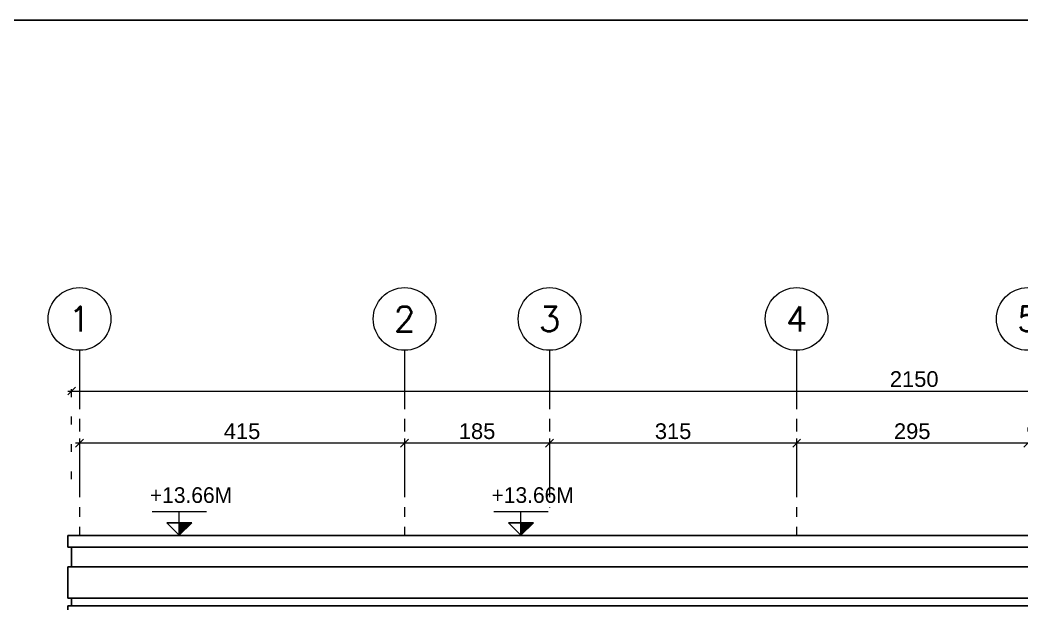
# Model space of a CAD drawing. Header units: millimetres. Extents: x -11627 to -10952, y 10244 to 10588.
# Drawn here: x -11042.42 to -11029.63, y 10469.86 to 10477.36 of the extents above; entities that cross this region are included whole.
import ezdxf
from ezdxf.enums import TextEntityAlignment as Align

# ---------------------------------------------------------------- set-up
doc = ezdxf.new("R2010")
doc.units = ezdxf.units.MM
doc.header["$PDMODE"] = 35
for name, pattern in [('DOT', [0.25, 0, -0.25]), ('GROUND FLOOR XREF - option 3$0$FATHER FR$0$CENTER2', [1.125, 0.75, -0.125, 0.125, -0.125]), ('HIDDEN', [0.375, 0.25, -0.125])]:
    doc.linetypes.add(name, pattern=pattern)
doc.layers.get('0').update_dxf_attribs({"lineweight": 5})
doc.layers.get('DEFPOINTS').update_dxf_attribs({"lineweight": 5})
for name, color, linetype, lineweight in [('A-AXIS LINE', 8, 'GROUND FLOOR XREF - option 3$0$FATHER FR$0$CENTER2', 0), ('A-AXIS TEXT', 54, 'Continuous', 9), ('A-GEN DIMS INTERNAL', 86, 'Continuous', 5), ('A-LEVEL TAG', 23, 'Continuous', 9), ('BORDER A1', 7, 'Continuous', 100), ('Title Block', 7, 'Continuous', 0)]:
    doc.layers.add(name, color=color, linetype=linetype, lineweight=lineweight)
doc.layers.add('A-ELEV FAR', color=8, linetype='Continuous')
doc.layers.add('A-REFLECT UP', color=8, linetype='HIDDEN')
doc.styles.add('Axis-Circle', font='ROMANS.shx', dxfattribs={"height": 0.4})
doc.styles.add('EUROROMAN', font='eur_____.pfb', dxfattribs={"width": 0.8, "height": 0.2})
doc.styles.add('GROUND FLOOR XREF - option 3$0$STYLE1', font='arial.ttf', dxfattribs={"height": 0.2})
doc.dimstyles.new('DIM 100', dxfattribs={"dimtxt": 0.2, "dimasz": 0.1, "dimexe": 0.15, "dimexo": 0.2, "dimgap": 0.05, "dimtad": 1, "dimdec": 0, "dimlfac": 100, "dimzin": 1, "dimdsep": 46, "dimtxsty": 'GROUND FLOOR XREF - option 3$0$STYLE1', "dimblk": 'OBLIQUE', "dimcen": 0.02, "dimdle": 0.05, "dimclrd": 256, "dimclre": 6, "dimclrt": 3, "dimadec": 1, "dimazin": 0, "dimtfac": 0.9, "dimtdec": 0, "dimtix": 1, "dimtofl": 0, "dimtmove": 2, "dimatfit": 3, "dimldrblk": 'ARCHTICK', "dimfxl": 1, "dimtolj": 1, "dimtzin": 12, "dimlwd": -1, "dimlwe": -1, "dimarcsym": 0})

# ---------------------------------------------------------------- blocks, each defined once
blk = doc.blocks.new('LVL')
for p, q in [((-0.627, 0.301), (0.066, 0.301)), ((-0.28, 0), (-0.28, 0.301)), ((-0.121, 0.159), (-0.44, 0.159)), ((-0.28, 0), (-0.44, 0.159)), ((-0.28, 0), (-0.121, 0.159))]:
    blk.add_line(p, q)
blk.add_lwpolyline([(-0.44, 0.159), (-0.28, 0.159), (-0.28, 0), (-0.44, 0.159)])
blk.add_solid([(-0.121, 0.159), (-0.28, 0.159), (-0.28, 0)])
blk = doc.blocks.new('Axis-Circle')
at = {"color": 0}
blk.add_circle((0, 0), 0.4, dxfattribs=at)
at = {"color": 4, "style": 'Axis-Circle'}
blk.add_attdef('NO', text='', height=0.32, dxfattribs=at).set_placement((0, 0), align=Align.MIDDLE_CENTER)
blk = doc.blocks.new('_Oblique')
at = {"color": 0, "linetype": 'ByBlock', "lineweight": -2}
blk.add_line((-0.5, -0.5), (0.5, 0.5), dxfattribs=at)
blk = doc.blocks.new('*D318')
at = {"layer": 'A-GEN DIMS INTERNAL', "color": 6, "linetype": 'DOT', "transparency": 16777216}
for p, q in [((-11041.758, 10471.501), (-11041.758, 10472.777)), ((-11020.258, 10471.501), (-11020.258, 10472.777))]:
    blk.add_line(p, q, dxfattribs=at)
at = {"layer": 'A-GEN DIMS INTERNAL', "transparency": 16777216}
blk.add_line((-11041.808, 10472.627), (-11020.208, 10472.627), dxfattribs=at)
at = {"layer": 'DEFPOINTS', "color": 0, "transparency": 16777216}
for p in [(-11020.258, 10472.627), (-11041.758, 10471.301), (-11020.258, 10471.301)]:
    blk.add_point(p, dxfattribs=at)
at = {"layer": 'A-GEN DIMS INTERNAL', "transparency": 16777216, "xscale": 0.1, "yscale": 0.1, "zscale": 0.1, "rotation": 180}
blk.add_blockref('_Oblique', (-11041.758, 10472.627), dxfattribs=at)
at = {"layer": 'A-GEN DIMS INTERNAL', "transparency": 16777216, "xscale": 0.1, "yscale": 0.1, "zscale": 0.1}
blk.add_blockref('_Oblique', (-11020.258, 10472.627), dxfattribs=at)
at = {"layer": 'A-GEN DIMS INTERNAL', "color": 3, "transparency": 16777216, "insert": (-11031.008, 10472.779), "char_height": 0.2, "attachment_point": 5, "style": 'GROUND FLOOR XREF - option 3$0$STYLE1'}
blk.add_mtext('\\A1;2150', dxfattribs=at)
blk = doc.blocks.new('_ArchTick')
at = {"color": 0, "linetype": 'ByBlock', "const_width": 0.15}
blk.add_lwpolyline([(-0.5, -0.5), (0.5, 0.5)], dxfattribs=at)
blk = doc.blocks.new('*D322')
at = {"layer": 'A-GEN DIMS INTERNAL', "color": 6, "linetype": 'DOT', "transparency": 16777216}
for p, q in [((-11032.508, 10472.162), (-11032.508, 10472.112)), ((-11029.558, 10472.162), (-11029.558, 10472.112))]:
    blk.add_line(p, q, dxfattribs=at)
at = {"layer": 'A-GEN DIMS INTERNAL', "transparency": 16777216}
blk.add_line((-11029.508, 10471.962), (-11032.558, 10471.962), dxfattribs=at)
at = {"layer": 'DEFPOINTS', "color": 0, "transparency": 16777216}
for p in [(-11032.508, 10471.962), (-11032.508, 10471.962), (-11029.558, 10471.962)]:
    blk.add_point(p, dxfattribs=at)
at = {"layer": 'A-GEN DIMS INTERNAL', "transparency": 16777216, "xscale": 0.1, "yscale": 0.1, "zscale": 0.1, "rotation": 180}
blk.add_blockref('_Oblique', (-11032.508, 10471.962), dxfattribs=at)
at = {"layer": 'A-GEN DIMS INTERNAL', "transparency": 16777216, "xscale": 0.1, "yscale": 0.1, "zscale": 0.1}
blk.add_blockref('_Oblique', (-11029.558, 10471.962), dxfattribs=at)
at = {"layer": 'A-GEN DIMS INTERNAL', "color": 3, "transparency": 16777216, "insert": (-11031.033, 10472.114), "char_height": 0.2, "attachment_point": 5, "style": 'GROUND FLOOR XREF - option 3$0$STYLE1'}
blk.add_mtext('\\A1;295', dxfattribs=at)
blk = doc.blocks.new('*D323')
at = {"layer": 'A-GEN DIMS INTERNAL', "color": 6, "linetype": 'DOT', "transparency": 16777216}
for p, q in [((-11035.66, 10472.162), (-11035.66, 10472.112)), ((-11032.508, 10472.162), (-11032.508, 10472.112))]:
    blk.add_line(p, q, dxfattribs=at)
at = {"layer": 'A-GEN DIMS INTERNAL', "transparency": 16777216}
blk.add_line((-11032.458, 10471.962), (-11035.71, 10471.962), dxfattribs=at)
at = {"layer": 'DEFPOINTS', "color": 0, "transparency": 16777216}
for p in [(-11035.66, 10471.962), (-11035.66, 10471.962), (-11032.508, 10471.962)]:
    blk.add_point(p, dxfattribs=at)
at = {"layer": 'A-GEN DIMS INTERNAL', "transparency": 16777216, "xscale": 0.1, "yscale": 0.1, "zscale": 0.1, "rotation": 180}
blk.add_blockref('_Oblique', (-11035.66, 10471.962), dxfattribs=at)
at = {"layer": 'A-GEN DIMS INTERNAL', "transparency": 16777216, "xscale": 0.1, "yscale": 0.1, "zscale": 0.1}
blk.add_blockref('_Oblique', (-11032.508, 10471.962), dxfattribs=at)
at = {"layer": 'A-GEN DIMS INTERNAL', "color": 3, "transparency": 16777216, "insert": (-11034.084, 10472.114), "char_height": 0.2, "attachment_point": 5, "style": 'GROUND FLOOR XREF - option 3$0$STYLE1'}
blk.add_mtext('\\A1;315', dxfattribs=at)
blk = doc.blocks.new('*D324')
at = {"layer": 'A-GEN DIMS INTERNAL', "color": 6, "linetype": 'DOT', "transparency": 16777216}
for p, q in [((-11037.51, 10472.162), (-11037.51, 10472.112)), ((-11035.66, 10472.162), (-11035.66, 10472.112))]:
    blk.add_line(p, q, dxfattribs=at)
at = {"layer": 'A-GEN DIMS INTERNAL', "transparency": 16777216}
blk.add_line((-11035.61, 10471.962), (-11037.56, 10471.962), dxfattribs=at)
at = {"layer": 'DEFPOINTS', "color": 0, "transparency": 16777216}
for p in [(-11037.51, 10471.962), (-11037.51, 10471.962), (-11035.66, 10471.962)]:
    blk.add_point(p, dxfattribs=at)
at = {"layer": 'A-GEN DIMS INTERNAL', "transparency": 16777216, "xscale": 0.1, "yscale": 0.1, "zscale": 0.1, "rotation": 180}
blk.add_blockref('_Oblique', (-11037.51, 10471.962), dxfattribs=at)
at = {"layer": 'A-GEN DIMS INTERNAL', "transparency": 16777216, "xscale": 0.1, "yscale": 0.1, "zscale": 0.1}
blk.add_blockref('_Oblique', (-11035.66, 10471.962), dxfattribs=at)
at = {"layer": 'A-GEN DIMS INTERNAL', "color": 3, "transparency": 16777216, "insert": (-11036.585, 10472.114), "char_height": 0.2, "attachment_point": 5, "style": 'GROUND FLOOR XREF - option 3$0$STYLE1'}
blk.add_mtext('\\A1;185', dxfattribs=at)
blk = doc.blocks.new('*D325')
at = {"layer": 'A-GEN DIMS INTERNAL', "color": 6, "linetype": 'DOT', "transparency": 16777216}
for p, q in [((-11041.658, 10472.162), (-11041.658, 10472.112)), ((-11037.51, 10472.162), (-11037.51, 10472.112))]:
    blk.add_line(p, q, dxfattribs=at)
at = {"layer": 'A-GEN DIMS INTERNAL', "transparency": 16777216}
blk.add_line((-11037.46, 10471.962), (-11041.708, 10471.962), dxfattribs=at)
at = {"layer": 'DEFPOINTS', "color": 0, "transparency": 16777216}
for p in [(-11041.658, 10471.962), (-11041.658, 10471.962), (-11037.51, 10471.962)]:
    blk.add_point(p, dxfattribs=at)
at = {"layer": 'A-GEN DIMS INTERNAL', "transparency": 16777216, "xscale": 0.1, "yscale": 0.1, "zscale": 0.1, "rotation": 180}
blk.add_blockref('_Oblique', (-11041.658, 10471.962), dxfattribs=at)
at = {"layer": 'A-GEN DIMS INTERNAL', "transparency": 16777216, "xscale": 0.1, "yscale": 0.1, "zscale": 0.1}
blk.add_blockref('_Oblique', (-11037.51, 10471.962), dxfattribs=at)
at = {"layer": 'A-GEN DIMS INTERNAL', "color": 3, "transparency": 16777216, "insert": (-11039.584, 10472.114), "char_height": 0.2, "attachment_point": 5, "style": 'GROUND FLOOR XREF - option 3$0$STYLE1'}
blk.add_mtext('\\A1;415', dxfattribs=at)
blk = doc.blocks.new('ADM FRAME-A2')
at = {"layer": 'BORDER A1', "lineweight": 25}
blk.add_lwpolyline([(-58.529, 2.457), (-11.557, 2.457), (-11.557, 40.943), (-58.529, 40.943)], close=True, dxfattribs=at)

msp = doc.modelspace()

# ---------------------------------------------------------------- linework, layer by layer
at = {"layer": 'A-AXIS LINE'}
for p, q in [((-11041.658, 10473.147), (-11041.658, 10470.785)), ((-11037.51, 10473.147), (-11037.51, 10470.785)), ((-11035.66, 10473.147), (-11035.66, 10471.142)), ((-11032.508, 10473.147), (-11032.508, 10470.785))]:
    msp.add_line(p, q, dxfattribs=at)
at = {"layer": 'A-ELEV FAR'}
for p, q in [((-11041.808, 10470.785, -0.017), (-11020.208, 10470.785, -0.014)), ((-11041.808, 10470.635, -0.017), (-11041.808, 10470.785, -0.017)), ((-11041.808, 10470.635, -0.028), (-11020.208, 10470.635, -0.028)), ((-11041.758, 10470.385, -0.014), (-11041.758, 10470.635, -0.014)), ((-11041.808, 10469.985, -0.014), (-11041.808, 10470.385, -0.014)), ((-11020.208, 10470.385, -0.018), (-11041.805, 10470.385, -0.022)), ((-11020.208, 10469.985, -0.011), (-11041.808, 10469.985, -0.017)), ((-11041.758, 10469.985, -0.02), (-11041.758, 10469.885, -0.02)), ((-11020.208, 10469.885, -0.011), (-11041.808, 10469.885, -0.017)), ((-11041.808, 10469.835, -0.014), (-11041.808, 10469.885, -0.014))]:
    msp.add_line(p, q, dxfattribs=at)
at = {"layer": 'A-REFLECT UP'}
msp.add_line((-11015.514, 10470.785, -0.006), (-11041.758, 10470.785, -0.006), dxfattribs=at)

# ---------------------------------------------------------------- block references
at = {"layer": 'A-AXIS TEXT'}
ref = msp.add_blockref('Axis-Circle', (-11041.658, 10473.547), dxfattribs=at)
ref.add_attrib('NO', '1', dxfattribs={"layer": '0', "color": 30, "height": 0.32, "style": 'Axis-Circle'}).set_placement((-11041.658, 10473.547), align=Align.MIDDLE_CENTER)
ref = msp.add_blockref('Axis-Circle', (-11037.51, 10473.547), dxfattribs=at)
ref.add_attrib('NO', '2', dxfattribs={"layer": '0', "color": 30, "height": 0.32, "style": 'Axis-Circle'}).set_placement((-11037.51, 10473.547), align=Align.MIDDLE_CENTER)
ref = msp.add_blockref('Axis-Circle', (-11035.66, 10473.547), dxfattribs=at)
ref.add_attrib('NO', '3', dxfattribs={"layer": '0', "color": 30, "height": 0.32, "style": 'Axis-Circle'}).set_placement((-11035.66, 10473.547), align=Align.MIDDLE_CENTER)
ref = msp.add_blockref('Axis-Circle', (-11032.508, 10473.547), dxfattribs=at)
ref.add_attrib('NO', '4', dxfattribs={"layer": '0', "color": 30, "height": 0.32, "style": 'Axis-Circle'}).set_placement((-11032.508, 10473.547), align=Align.MIDDLE_CENTER)
ref = msp.add_blockref('Axis-Circle', (-11029.558, 10473.547), dxfattribs=at)
ref.add_attrib('NO', '5', dxfattribs={"layer": '0', "color": 30, "height": 0.32, "style": 'Axis-Circle'}).set_placement((-11029.558, 10473.547), align=Align.MIDDLE_CENTER)
at = {"layer": 'A-LEVEL TAG'}
for p in [(-11040.104, 10470.789, 0.005), (-11035.745, 10470.789, 0.005)]:
    msp.add_blockref('LVL', p, dxfattribs=at)
at = {"layer": 'Title Block'}
msp.add_blockref('ADM FRAME-A2', (-10996.134, 10436.418, -0.001), dxfattribs=at)

# ---------------------------------------------------------------- texts
at = {"layer": 'A-LEVEL TAG', "style": 'EUROROMAN'}
for p in [(-11040.759, 10471.2, 0.005), (-11036.4, 10471.2, 0.005)]:
    msp.add_text('+13.66M', height=0.2, dxfattribs=at).set_placement(p)

# ---------------------------------------------------------------- dimensions: what is measured, and where the dimension line sits
at = {"layer": 'A-GEN DIMS INTERNAL'}
for base, p1, p2, picture, middle in [((-11020.258, 10472.627), (-11041.758, 10471.301), (-11020.258, 10471.301), '*D318', (-11031.008, 10472.779)), ((-11041.658, 10471.962), (-11037.51, 10471.962), (-11041.658, 10471.962), '*D325', (-11039.584, 10472.114)), ((-11037.51, 10471.962), (-11035.66, 10471.962), (-11037.51, 10471.962), '*D324', (-11036.585, 10472.114)), ((-11035.66, 10471.962), (-11032.508, 10471.962), (-11035.66, 10471.962), '*D323', (-11034.084, 10472.114)), ((-11032.508, 10471.962), (-11029.558, 10471.962), (-11032.508, 10471.962), '*D322', (-11031.033, 10472.114))]:
    dim = msp.add_linear_dim(base=base, p1=p1, p2=p2, dimstyle='DIM 100', dxfattribs=at)
    dim.commit()
    dim.dimension.update_dxf_attribs({"geometry": picture, "text_midpoint": middle})

doc.saveas('drawing.dxf')
